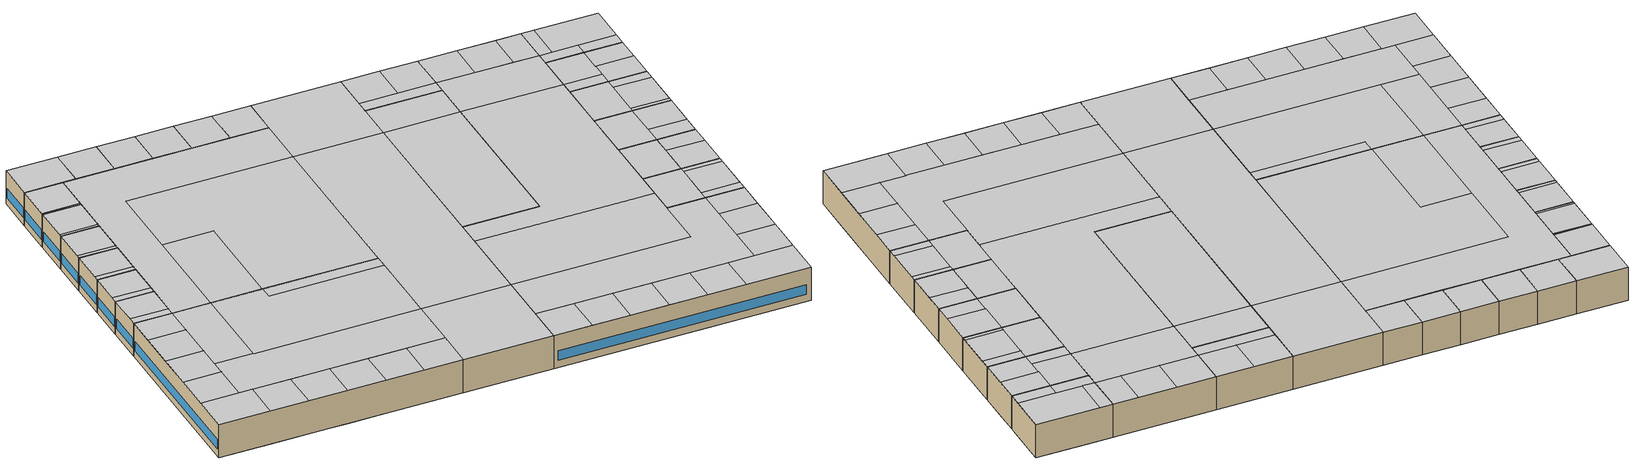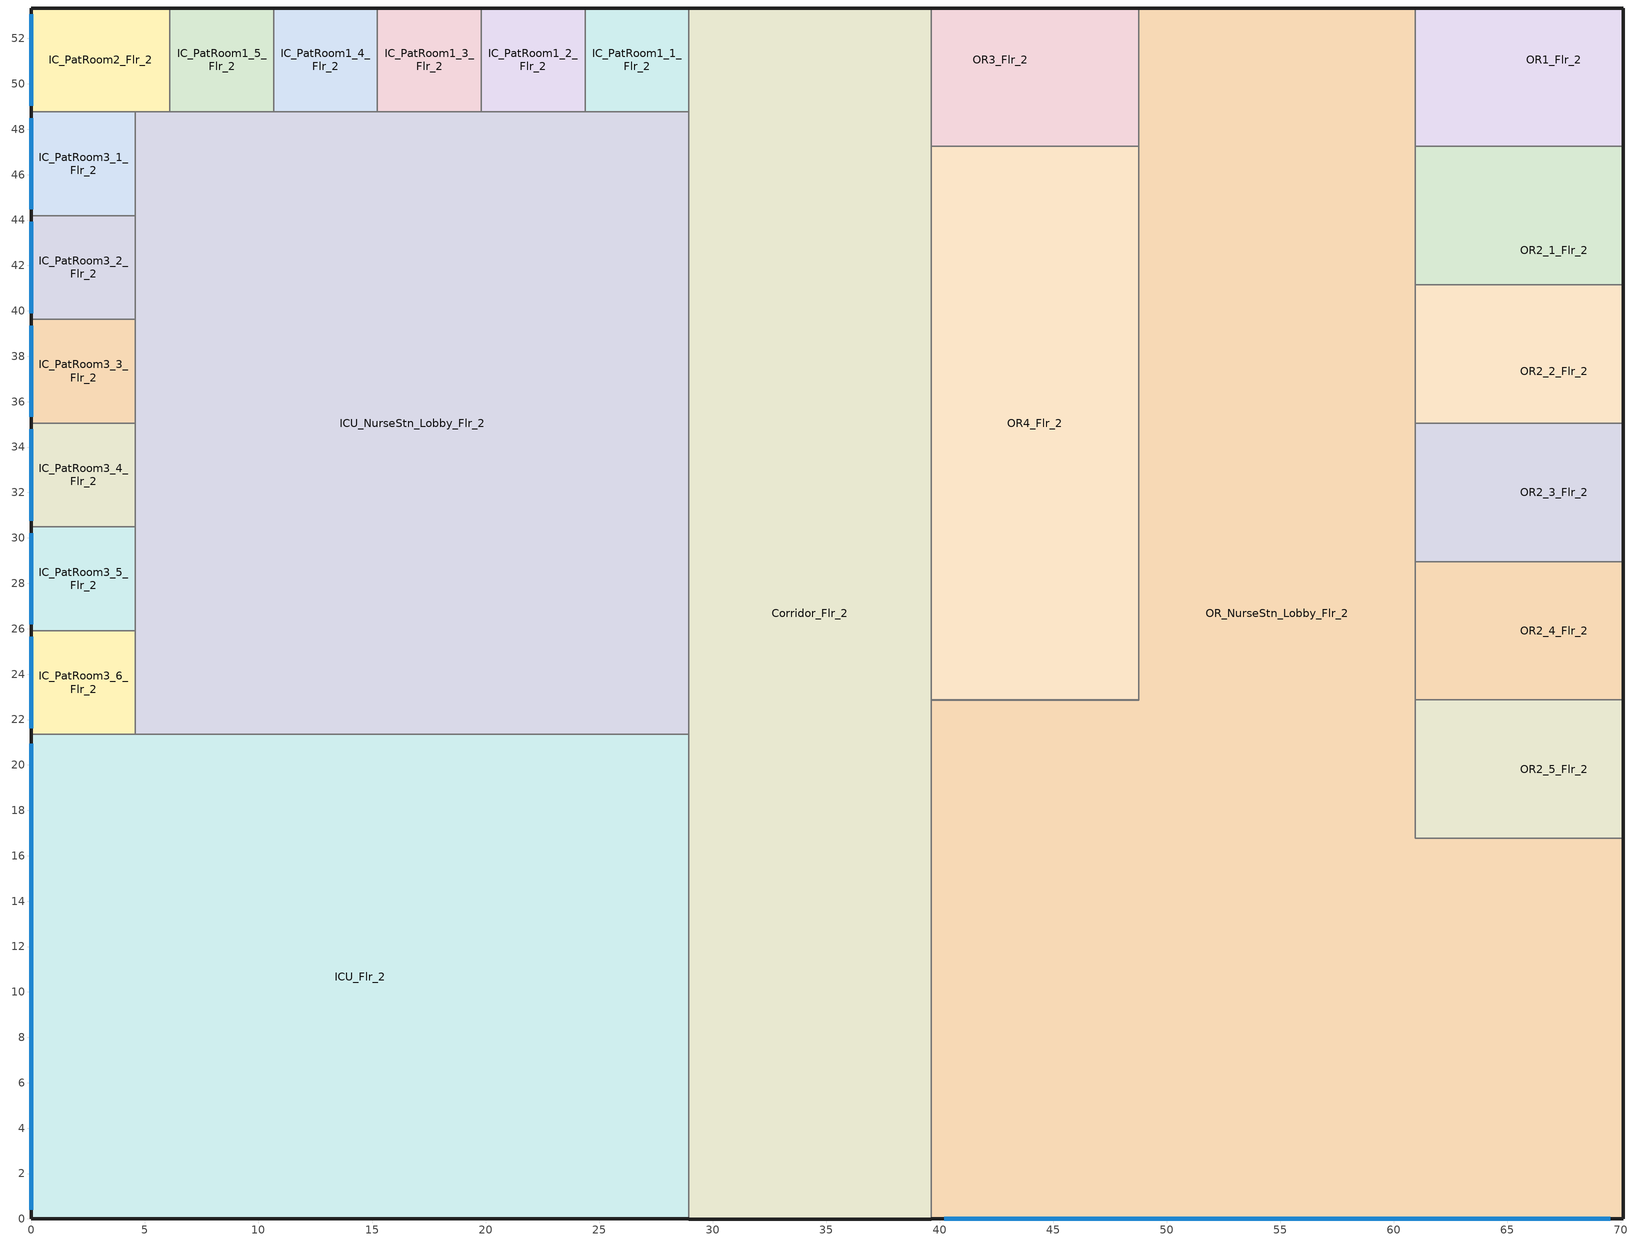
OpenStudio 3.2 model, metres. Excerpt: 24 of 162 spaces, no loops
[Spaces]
ICU_Flr_2
 floor to Office1_1_Flr_1: 9.14,4.57 9.14,0 6.1,0 6.1,4.57 z4.27
 floor to Lobby_Records_Flr_1: 28.96,21.34 28.96,0 21.34,0 21.34,4.57 6.1,4.57 6.1,0 0,0 0,21.34 z4.27
 floor to Office_1_2_Flr_1: 12.19,4.57 12.19,0 9.14,0 9.14,4.57 z4.27
 floor to Office_1_4_Flr_1: 18.29,4.57 18.29,0 15.24,0 15.24,4.57 z4.27
 floor to Office_1_5_Flr_1: 21.34,4.57 21.34,0 18.29,0 18.29,4.57 z4.27
 floor to Offiice_1_3_Flr_1: 15.24,4.57 15.24,0 12.19,0 12.19,4.57 z4.27
 wall outside: 0,21.34 0,0 28.96,0 z4.27:8.53
 wall to IC_PatRoom3_6_Flr_2: 4.57,21.34 0,21.34 z4.27:8.53
 wall to ICU_NurseStn_Lobby_Flr_2: 28.96,21.34 4.57,21.34 z4.27:8.53
 wall to Corridor_Flr_2: 28.96,0 28.96,21.34 z4.27:8.53
 window: 0,20.94 0,0.4 z5.18:6.4
 ceiling to PatRoom6_Flr_3: 6.1,0 6.1,4.57 0,4.57 0,0 z8.53
 ceiling to Lab_Flr_3: 28.96,10.67 28.96,19.81 15.24,19.81 15.24,21.34 9.14,21.34 9.14,10.67 z8.53
 ceiling to NurseStn_Lobby_Flr_3: 28.96,19.81 28.96,21.34 15.24,21.34 15.24,19.81 z8.53
 ceiling to Corridor_SE_Flr_3: 28.96,4.57 28.96,10.67 4.57,10.67 4.57,4.57 z8.53
 ceiling to PatRoom1_10_Flr_3: 28.96,0 28.96,4.57 24.38,4.57 24.38,0 z8.53
 ceiling to Corridor_NW_Flr_3: 9.14,10.67 9.14,21.34 4.57,21.34 4.57,10.67 z8.53
 ceiling to PatRoom7_1_Flr_3: 4.57,4.57 4.57,8.99 0,8.99 0,4.57 z8.53
 ceiling to PatRoom7_2_Flr_3: 4.57,8.99 4.57,13.41 0,13.41 0,8.99 z8.53
 ceiling to PatRoom7_3_Flr_3: 4.57,13.41 4.57,17.83 0,17.83 0,13.41 z8.53
 ceiling to PatRoom7_4_Flr_3: 4.57,17.83 4.57,21.34 0,21.34 0,17.83 z8.53
 ceiling to PatRoom1_7_Flr_3: 15.24,0 15.24,4.57 10.67,4.57 10.67,0 z8.53
 ceiling to PatRoom1_6_Flr_3: 10.67,0 10.67,4.57 6.1,4.57 6.1,0 z8.53
 ceiling to PatRoom1_8_Flr_3: 19.81,0 19.81,4.57 15.24,4.57 15.24,0 z8.53
 ceiling to PatRoom1_9_Flr_3: 24.38,0 24.38,4.57 19.81,4.57 19.81,0 z8.53
Corridor_Flr_2
 floor to Corridor_Flr_1: 39.62,53.34 39.62,0 28.96,0 28.96,53.34 z4.27
 wall outside: 39.62,53.34 28.96,53.34 / 28.96,0 39.62,0 z4.27:8.53
 wall to IC_PatRoom1_1_Flr_2: 28.96,53.34 28.96,48.77 z4.27:8.53
 wall to OR3_Flr_2: 39.62,47.24 39.62,53.34 z4.27:8.53
 wall to OR4_Flr_2: 39.62,22.86 39.62,47.24 z4.27:8.53
 wall to OR_NurseStn_Lobby_Flr_2: 39.62,0 39.62,22.86 z4.27:8.53
 wall to ICU_NurseStn_Lobby_Flr_2: 28.96,48.77 28.96,21.34 z4.27:8.53
 ceiling to NurseStn_Lobby_Flr_3: 39.62,10.67 39.62,42.67 28.96,42.67 28.96,10.67 z8.53
 ceiling to Corridor_SE_Flr_3: 39.62,0 39.62,10.67 28.96,10.67 28.96,0 z8.53
 ceiling to Corridor_NW_Flr_3: 39.62,42.67 39.62,53.34 28.96,53.34 28.96,42.67 z8.53
OR_NurseStn_Lobby_Flr_2
 floor to ER_Exam1_1_Flr_1: 45.72,4.57 45.72,0 39.62,0 39.62,4.57 z4.27
 floor to ER_Trauma1_Flr_1: 70.1,4.57 70.1,0 64.01,0 64.01,4.57 z4.27
 floor to ER_NurseStn_Lobby_Flr_1: 70.1,16.76 70.1,13.72 64.01,13.72 64.01,16.76 z4.27; 48.77,22.86 48.77,4.57 39.62,4.57 39.62,22.86 z4.27; 64.01,16.76 64.01,4.57 60.96,4.57 60.96,16.76 z4.27; 60.96,48.77 60.96,4.57 48.77,4.57 48.77,48.77 z4.27
 floor to ER_Triage_3_Flr_1: 57.91,53.34 57.91,48.77 51.82,48.77 51.82,53.34 z4.27
 floor to ER_Exam1_2_Flr_1: 51.82,4.57 51.82,0 45.72,0 45.72,4.57 z4.27
 floor to ER_Exam3_1_Flr_1: 70.1,9.14 70.1,4.57 64.01,4.57 64.01,9.14 z4.27
 floor to ER_Exam3_2_Flr_1: 70.1,13.72 70.1,9.14 64.01,9.14 64.01,13.72 z4.27
 floor to ER_Exam1_3_Flr_1: 57.91,4.57 57.91,0 51.82,0 51.82,4.57 z4.27
 floor to ER_Exam1_4_Flr_1: 64.01,4.57 64.01,0 57.91,0 57.91,4.57 z4.27
 floor to ER_Triage_2_Flr_1: 51.82,53.34 51.82,48.77 48.77,48.77 48.77,53.34 z4.27
 floor to ER_Triage_4_Flr_1: 60.96,53.34 60.96,48.77 57.91,48.77 57.91,53.34 z4.27
 wall outside: 39.62,0 70.1,0 70.1,16.76 / 60.96,53.34 48.77,53.34 z4.27:8.53
 wall to OR4_Flr_2: 48.77,47.24 48.77,22.86 39.62,22.86 z4.27:8.53
 wall to OR3_Flr_2: 48.77,53.34 48.77,47.24 z4.27:8.53
 wall to OR1_Flr_2: 60.96,47.24 60.96,53.34 z4.27:8.53
 wall to OR2_1_Flr_2: 60.96,41.15 60.96,47.24 z4.27:8.53
 wall to OR2_2_Flr_2: 60.96,35.05 60.96,41.15 z4.27:8.53
 wall to OR2_5_Flr_2: 70.1,16.76 60.96,16.76 60.96,22.86 z4.27:8.53
 wall to OR2_3_Flr_2: 60.96,28.96 60.96,35.05 z4.27:8.53
 wall to OR2_4_Flr_2: 60.96,22.86 60.96,28.96 z4.27:8.53
 window: 40.2,0 69.53,0 z5.18:6.4
 ceiling to PatRoom2_Flr_3: 70.1,0 70.1,4.57 62.48,4.57 62.48,0 z8.53
 ceiling to PhysTherapy_Flr_3: 60.96,19.81 60.96,42.67 48.77,42.67 48.77,22.86 39.62,22.86 39.62,19.81 z8.53
 ceiling to Corridor_NW_Flr_3: 60.96,42.67 60.96,48.77 48.77,48.77 48.77,42.67 z8.53
 ceiling to PatRoom1_1_Flr_3: 44.2,0 44.2,4.57 39.62,4.57 39.62,0 z8.53
 ceiling to Corridor_SE_Flr_3: 65.53,4.57 65.53,16.76 60.96,16.76 60.96,10.67 39.62,10.67 39.62,4.57 z8.53
 ceiling to PatRoom1_5_Flr_3: 62.48,0 62.48,4.57 57.91,4.57 57.91,0 z8.53
 ceiling to NurseStn_Lobby_Flr_3: 60.96,10.67 60.96,19.81 39.62,19.81 39.62,10.67 z8.53
 ceiling to PatRoom3_1_Flr_3: 70.1,4.57 70.1,8.99 65.53,8.99 65.53,4.57 z8.53
 ceiling to PatRoom5_3_Flr_3: 53.34,48.77 53.34,53.34 48.77,53.34 48.77,48.77 z8.53
 ceiling to PatRoom3_3_Flr_3: 70.1,13.41 70.1,16.76 65.53,16.76 65.53,13.41 z8.53
 ceiling to PatRoom1_3_Flr_3: 53.34,0 53.34,4.57 48.77,4.57 48.77,0 z8.53
 ceiling to PatRoom1_4_Flr_3: 57.91,0 57.91,4.57 53.34,4.57 53.34,0 z8.53
 ceiling to PatRoom1_2_Flr_3: 48.77,0 48.77,4.57 44.2,4.57 44.2,0 z8.53
 ceiling to PatRoom3_2_Flr_3: 70.1,8.99 70.1,13.41 65.53,13.41 65.53,8.99 z8.53
 ceiling to PatRoom5_4_Flr_3: 57.91,48.77 57.91,53.34 53.34,53.34 53.34,48.77 z8.53
 ceiling to PatRoom5_5_Flr_3: 60.96,48.77 60.96,53.34 57.91,53.34 57.91,48.77 z8.53
ICU_NurseStn_Lobby_Flr_2
 floor to Lobby_Records_Flr_1: 28.96,48.77 28.96,21.34 4.57,21.34 4.57,48.77 z4.27
 wall to IC_PatRoom3_6_Flr_2: 4.57,25.91 4.57,21.34 z4.27:8.53
 wall to IC_PatRoom3_1_Flr_2: 4.57,48.77 4.57,44.2 z4.27:8.53
 wall to IC_PatRoom2_Flr_2: 6.1,48.77 4.57,48.77 z4.27:8.53
 wall to IC_PatRoom1_5_Flr_2: 10.67,48.77 6.1,48.77 z4.27:8.53
 wall to IC_PatRoom1_1_Flr_2: 28.96,48.77 24.38,48.77 z4.27:8.53
 wall to IC_PatRoom1_4_Flr_2: 15.24,48.77 10.67,48.77 z4.27:8.53
 wall to IC_PatRoom1_2_Flr_2: 24.38,48.77 19.81,48.77 z4.27:8.53
 wall to IC_PatRoom1_3_Flr_2: 19.81,48.77 15.24,48.77 z4.27:8.53
 wall to IC_PatRoom3_3_Flr_2: 4.57,39.63 4.57,35.06 z4.27:8.53
 wall to IC_PatRoom3_4_Flr_2: 4.57,35.06 4.57,30.49 z4.27:8.53
 wall to IC_PatRoom3_5_Flr_2: 4.57,30.49 4.57,25.91 z4.27:8.53
 wall to IC_PatRoom3_2_Flr_2: 4.57,44.2 4.57,39.63 z4.27:8.53
 ceiling to NurseStn_Lobby_Flr_3: 28.96,21.34 28.96,42.67 9.14,42.67 9.14,33.53 15.24,33.53 15.24,21.34 z8.53
 ceiling to Lab_Flr_3: 15.24,21.34 15.24,33.53 9.14,33.53 9.14,21.34 z8.53
 ceiling to Corridor_NW_Flr_3: 9.14,21.34 9.14,42.67 28.96,42.67 28.96,48.77 4.57,48.77 4.57,21.34 z8.53
OR4_Flr_2
 floor to ER_NurseStn_Lobby_Flr_1: 48.77,47.24 48.77,22.86 39.62,22.86 39.62,47.24 z4.27
 wall to OR3_Flr_2: 48.77,47.24 39.62,47.24 z4.27:8.53
 ceiling to Corridor_NW_Flr_3: 48.77,42.67 48.77,47.24 39.62,47.24 39.62,42.67 z8.53
 ceiling to PhysTherapy_Flr_3: 48.77,22.86 48.77,42.67 39.62,42.67 39.62,22.86 z8.53
OR2_1_Flr_2
 floor to ER_NurseStn_Lobby_Flr_1: 64.01,47.24 64.01,41.15 60.96,41.15 60.96,47.24 z4.27
 floor to ER_Exam3_4_Flr_1: 70.1,47.24 70.1,44.2 64.01,44.2 64.01,47.24 z4.27
 floor to ER_Exam3_3_Flr_1: 70.1,44.2 70.1,41.15 64.01,41.15 64.01,44.2 z4.27
 wall outside: 70.1,41.15 70.1,47.24 z4.27:8.53
 wall to OR1_Flr_2: 70.1,47.24 60.96,47.24 z4.27:8.53
 wall to OR2_2_Flr_2: 60.96,41.15 70.1,41.15 z4.27:8.53
 ceiling to PatRoom3_10_Flr_3: 70.1,44.35 70.1,47.24 65.53,47.24 65.53,44.35 z8.53
 ceiling to Corridor_SE_Flr_3: 65.53,41.15 65.53,42.67 60.96,42.67 60.96,41.15 z8.53
 ceiling to Corridor_NW_Flr_3: 65.53,42.67 65.53,47.24 60.96,47.24 60.96,42.67 z8.53
 ceiling to PatRoom3_9_Flr_3: 70.1,41.15 70.1,44.35 65.53,44.35 65.53,41.15 z8.53
IC_PatRoom3_1_Flr_2
 floor to Lobby_Records_Flr_1: 4.57,48.77 4.57,44.2 0,44.2 0,48.77 z4.27
 wall outside: 0,48.77 0,44.2 z4.27:8.53
 wall to IC_PatRoom2_Flr_2: 4.57,48.77 0,48.77 z4.27:8.53
 wall to IC_PatRoom3_2_Flr_2: 0,44.2 4.57,44.2 z4.27:8.53
 window: 0,48.49 0,44.47 z5.18:6.4
 ceiling to PatRoom7_9_Flr_3: 4.57,44.2 4.57,44.35 0,44.35 0,44.2 z8.53
 ceiling to PatRoom7_10_Flr_3: 4.57,44.35 4.57,48.77 0,48.77 0,44.35 z8.53
OR3_Flr_2
 floor to ER_Triage_2_Flr_1: 48.77,53.34 48.77,48.77 45.72,48.77 45.72,53.34 z4.27
 floor to ER_Triage_1_Flr_1: 45.72,53.34 45.72,48.77 39.62,48.77 39.62,53.34 z4.27
 floor to ER_NurseStn_Lobby_Flr_1: 48.77,48.77 48.77,47.24 39.62,47.24 39.62,48.77 z4.27
 wall outside: 48.77,53.34 39.62,53.34 z4.27:8.53
 ceiling to Corridor_NW_Flr_3: 48.77,47.24 48.77,48.77 39.62,48.77 39.62,47.24 z8.53
 ceiling to PatRoom5_1_Flr_3: 44.2,48.77 44.2,53.34 39.62,53.34 39.62,48.77 z8.53
 ceiling to PatRoom5_2_Flr_3: 48.77,48.77 48.77,53.34 44.2,53.34 44.2,48.77 z8.53
OR1_Flr_2
 floor to ER_Trauma2_Flr_1: 70.1,53.34 70.1,48.77 64.01,48.77 64.01,53.34 z4.27
 floor to ER_Exam3_4_Flr_1: 70.1,48.77 70.1,47.24 64.01,47.24 64.01,48.77 z4.27
 floor to ER_NurseStn_Lobby_Flr_1: 64.01,48.77 64.01,47.24 60.96,47.24 60.96,48.77 z4.27
 floor to ER_Triage_4_Flr_1: 64.01,53.34 64.01,48.77 60.96,48.77 60.96,53.34 z4.27
 wall outside: 70.1,47.24 70.1,53.34 60.96,53.34 z4.27:8.53
 ceiling to PatRoom5_5_Flr_3: 62.48,48.77 62.48,53.34 60.96,53.34 60.96,48.77 z8.53
 ceiling to Corridor_NW_Flr_3: 65.53,47.24 65.53,48.77 60.96,48.77 60.96,47.24 z8.53
 ceiling to PatRoom4_Flr_3: 70.1,48.77 70.1,53.34 62.48,53.34 62.48,48.77 z8.53
 ceiling to PatRoom3_10_Flr_3: 70.1,47.24 70.1,48.77 65.53,48.77 65.53,47.24 z8.53
IC_PatRoom2_Flr_2
 floor to Lobby_Records_Flr_1: 6.1,53.34 6.1,48.77 0,48.77 0,53.34 z4.27
 wall outside: 6.1,53.34 0,53.34 0,48.77 z4.27:8.53
 wall to IC_PatRoom1_5_Flr_2: 6.1,48.77 6.1,53.34 z4.27:8.53
 window: 0,53.07 0,49.04 z5.18:6.4
 ceiling to PatRoom8_Flr_3: 6.1,48.77 6.1,53.34 0,53.34 0,48.77 z8.53
IC_PatRoom1_1_Flr_2
 floor to Lobby_Records_Flr_1: 28.96,53.34 28.96,48.77 24.38,48.77 24.38,53.34 z4.27
 wall outside: 28.96,53.34 24.38,53.34 z4.27:8.53
 wall to IC_PatRoom1_2_Flr_2: 24.38,53.34 24.38,48.77 z4.27:8.53
 ceiling to PatRoom5_10_Flr_3: 28.96,48.77 28.96,53.34 24.38,53.34 24.38,48.77 z8.53
OR2_5_Flr_2
 floor to ER_NurseStn_Lobby_Flr_1: 64.01,22.86 64.01,16.76 60.96,16.76 60.96,22.86 z4.27; 70.1,22.86 70.1,16.76 64.01,16.76 64.01,22.86 z4.27
 wall outside: 70.1,16.76 70.1,22.86 z4.27:8.53
 wall to OR2_4_Flr_2: 70.1,22.86 60.96,22.86 z4.27:8.53
 ceiling to PatRoom3_5_Flr_3: 70.1,22.25 70.1,22.86 65.53,22.86 65.53,22.25 z8.53
 ceiling to Corridor_SE_Flr_3: 65.53,16.76 65.53,22.86 60.96,22.86 60.96,16.76 z8.53
 ceiling to PatRoom3_3_Flr_3: 65.53,16.76 70.1,16.76 70.1,17.83 65.53,17.83 z8.53
 ceiling to PatRoom3_4_Flr_3: 70.1,17.83 70.1,22.25 65.53,22.25 65.53,17.83 z8.53
OR2_4_Flr_2
 floor to ER_NurseStn_Lobby_Flr_1: 70.1,28.96 70.1,22.86 64.01,22.86 64.01,28.96 z4.27; 64.01,28.96 64.01,22.86 60.96,22.86 60.96,28.96 z4.27
 wall outside: 70.1,22.86 70.1,28.96 z4.27:8.53
 wall to OR2_3_Flr_2: 70.1,28.96 60.96,28.96 z4.27:8.53
 ceiling to Corridor_SE_Flr_3: 65.53,22.86 65.53,28.96 60.96,28.96 60.96,22.86 z8.53
 ceiling to PatRoom3_6_Flr_3: 70.1,26.67 70.1,28.96 65.53,28.96 65.53,26.67 z8.53
 ceiling to PatRoom3_5_Flr_3: 65.53,22.86 70.1,22.86 70.1,26.67 65.53,26.67 z8.53
OR2_3_Flr_2
 floor to ER_NurseStn_Lobby_Flr_1: 70.1,35.05 70.1,28.96 64.01,28.96 64.01,35.05 z4.27; 60.96,35.05 64.01,35.05 64.01,28.96 60.96,28.96 z4.27
 wall outside: 70.1,28.96 70.1,35.05 z4.27:8.53
 wall to OR2_2_Flr_2: 70.1,35.05 60.96,35.05 z4.27:8.53
 ceiling to PatRoom3_7_Flr_3: 70.1,31.09 70.1,35.05 65.53,35.05 65.53,31.09 z8.53
 ceiling to Corridor_SE_Flr_3: 65.53,28.96 65.53,35.05 60.96,35.05 60.96,28.96 z8.53
 ceiling to PatRoom3_6_Flr_3: 70.1,28.96 70.1,31.09 65.53,31.09 65.53,28.96 z8.53
OR2_2_Flr_2
 floor to ER_NurseStn_Lobby_Flr_1: 70.1,39.62 70.1,35.05 64.01,35.05 64.01,39.62 z4.27; 64.01,41.15 64.01,35.05 60.96,35.05 60.96,41.15 z4.27
 floor to ER_Exam3_3_Flr_1: 70.1,41.15 70.1,39.62 64.01,39.62 64.01,41.15 z4.27
 wall outside: 70.1,35.05 70.1,41.15 z4.27:8.53
 ceiling to Corridor_SE_Flr_3: 65.53,35.05 65.53,41.15 60.96,41.15 60.96,35.05 z8.53
 ceiling to PatRoom3_9_Flr_3: 70.1,39.93 70.1,41.15 65.53,41.15 65.53,39.93 z8.53
 ceiling to PatRoom3_8_Flr_3: 70.1,35.51 70.1,39.93 65.53,39.93 65.53,35.51 z8.53
 ceiling to PatRoom3_7_Flr_3: 65.53,35.05 70.1,35.05 70.1,35.51 65.53,35.51 z8.53
IC_PatRoom1_5_Flr_2
 floor to Lobby_Records_Flr_1: 10.67,53.34 10.67,48.77 6.1,48.77 6.1,53.34 z4.27
 wall outside: 10.67,53.34 6.1,53.34 z4.27:8.53
 wall to IC_PatRoom1_4_Flr_2: 10.67,48.77 10.67,53.34 z4.27:8.53
 ceiling to PatRoom5_6_Flr_3: 10.67,48.77 10.67,53.34 6.1,53.34 6.1,48.77 z8.53
IC_PatRoom1_4_Flr_2
 floor to Lobby_Records_Flr_1: 15.24,53.34 15.24,48.77 10.67,48.77 10.67,53.34 z4.27
 wall outside: 15.24,53.34 10.67,53.34 z4.27:8.53
 wall to IC_PatRoom1_3_Flr_2: 15.24,48.77 15.24,53.34 z4.27:8.53
 ceiling to PatRoom5_7_Flr_3: 15.24,48.77 15.24,53.34 10.67,53.34 10.67,48.77 z8.53
IC_PatRoom1_3_Flr_2
 floor to Lobby_Records_Flr_1: 19.81,53.34 19.81,48.77 15.24,48.77 15.24,53.34 z4.27
 wall outside: 19.81,53.34 15.24,53.34 z4.27:8.53
 wall to IC_PatRoom1_2_Flr_2: 19.81,48.77 19.81,53.34 z4.27:8.53
 ceiling to PatRoom5_8_Flr_3: 19.81,48.77 19.81,53.34 15.24,53.34 15.24,48.77 z8.53
IC_PatRoom1_2_Flr_2
 floor to Lobby_Records_Flr_1: 24.38,53.34 24.38,48.77 19.81,48.77 19.81,53.34 z4.27
 wall outside: 24.38,53.34 19.81,53.34 z4.27:8.53
 ceiling to PatRoom5_9_Flr_3: 24.38,48.77 24.38,53.34 19.81,53.34 19.81,48.77 z8.53
IC_PatRoom3_6_Flr_2
 floor to Lobby_Records_Flr_1: 4.57,25.91 4.57,21.34 0,21.34 0,25.91 z4.27
 wall outside: 0,25.91 0,21.34 z4.27:8.53
 wall to IC_PatRoom3_5_Flr_2: 4.57,25.91 0,25.91 z4.27:8.53
 window: 0,25.64 0,21.61 z5.18:6.4
 ceiling to PatRoom7_4_Flr_3: 4.57,21.34 4.57,22.25 0,22.25 0,21.34 z8.53
 ceiling to PatRoom7_5_Flr_3: 4.57,22.25 4.57,25.91 0,25.91 0,22.25 z8.53
IC_PatRoom3_5_Flr_2
 floor to Lobby_Records_Flr_1: 4.57,30.49 4.57,25.91 0,25.91 0,30.49 z4.27
 wall outside: 0,30.49 0,25.91 z4.27:8.53
 wall to IC_PatRoom3_4_Flr_2: 4.57,30.49 0,30.49 z4.27:8.53
 window: 0,30.21 0,26.19 z5.18:6.4
 ceiling to PatRoom7_5_Flr_3: 4.57,25.91 4.57,26.67 0,26.67 0,25.91 z8.53
 ceiling to PatRoom7_6_Flr_3: 4.57,26.67 4.57,30.49 0,30.49 0,26.67 z8.53
IC_PatRoom3_4_Flr_2
 floor to Lobby_Records_Flr_1: 4.57,35.06 4.57,30.49 0,30.49 0,35.06 z4.27
 wall outside: 0,35.06 0,30.49 z4.27:8.53
 wall to IC_PatRoom3_3_Flr_2: 4.57,35.06 0,35.06 z4.27:8.53
 window: 0,34.78 0,30.76 z5.18:6.4
 ceiling to PatRoom7_6_Flr_3: 4.57,30.49 4.57,31.09 0,31.09 0,30.49 z8.53
 ceiling to PatRoom7_7_Flr_3: 4.57,31.09 4.57,35.06 0,35.06 0,31.09 z8.53
IC_PatRoom3_3_Flr_2
 floor to Lobby_Records_Flr_1: 4.57,39.63 4.57,35.06 0,35.06 0,39.63 z4.27
 wall outside: 0,39.63 0,35.06 z4.27:8.53
 wall to IC_PatRoom3_2_Flr_2: 4.57,39.63 0,39.63 z4.27:8.53
 window: 0,39.35 0,35.33 z5.18:6.4
 ceiling to PatRoom7_7_Flr_3: 4.57,35.06 4.57,35.51 0,35.51 0,35.06 z8.53
 ceiling to PatRoom7_8_Flr_3: 4.57,35.51 4.57,39.63 0,39.63 0,35.51 z8.53
IC_PatRoom3_2_Flr_2
 floor to Lobby_Records_Flr_1: 4.57,44.2 4.57,39.63 0,39.63 0,44.2 z4.27
 wall outside: 0,44.2 0,39.63 z4.27:8.53
 window: 0,43.93 0,39.9 z5.18:6.4
 ceiling to PatRoom7_8_Flr_3: 4.57,39.63 4.57,39.93 0,39.93 0,39.63 z8.53
 ceiling to PatRoom7_9_Flr_3: 4.57,39.93 4.57,44.2 0,44.2 0,39.93 z8.53
[Building]
Hospital: Default Construction Set=BTAP-Mass at hdd = 5000.0; Standards Number of Stories=6; Standards Number of Above Ground Stories=5; Standards Template=BTAP1980TO2010; Standards Building Type=Hospital
[Site]
Calgary Intl AP_AB_CAN: Latitude {deg}=51.114; Longitude {deg}=-114.02; Time Zone {hr}=-7; Elevation {m}=1084.1
[ClimateZones]
Climate Zone Institution Name 1=ASHRAE; Climate Zone Document Name 1=ANSI/ASHRAE Standard 169; Climate Zone Document Year 1=2006; Climate Zone Institution Name 2=CEC; Climate Zone Document Name 2=California Climate Zone Descriptions; Climate Zone Document Year 2=1995
[Site:WaterMainsTemperature]
Calculation Method=Correlation; Annual Average Outdoor Air Temperature {C}=5; Maximum Difference In Monthly Average Outdoor Air Temperatures {deltaC}=23.3
[Site:GroundTemperature:BuildingSurface]
19.527, 19.502, 19.536, 19.598, 20.002, 21.64, 22.225, 22.375, 21.449, 20.121, 19.802, 19.633
[SizingPeriod:DesignDay] Barometric Pressure {Pa}=88961; Sky Clearness=0; Rain Indicator=0; Snow Indicator=0; Day of Month=21; Daylight Saving Time Indicator=0; Humidity Indicating Type=Wetbulb; Dry-Bulb Temperature Range Modifier Type=DefaultMultipliers
Name | Maximum Dry-Bulb Temperature {C} | Daily Dry-Bulb Temperature Range {deltaC} | Humidity Indicating Conditions at Maximum Dry-Bulb | Wind Speed {m/s} | Wind Direction {deg} | Month | Day Type | Solar Model Indicator | ASHRAE Taub | ASHRAE Taud
Calgary Intl AP Ann Clg .4% Condns DB=>MWB | 28.5 | 12.1 | 16.1 | 4.5 | 160 | 7 | SummerDesignDay | ASHRAETau | 0.339 | 2.421
Calgary Intl AP Ann Htg 99.6% Condns DB | -28.5 | 0 | -28.5 | 2.9 | 200 | 1 | WinterDesignDay | ASHRAEClearSky
[Material:NoMass] Roughness=Smooth; Thermal Absorptance=0.9; Solar Absorptance=0.7
Name | Thermal Resistance {m2-K/W} | Visible Absorptance
Typical Carpet Pad; Typical Carpet Pad 1 | 0.21648 | 0.8
Typical Insulation 1 | 0.00118045 | 0.7
Typical Insulation 2 | 2.61923 | 0.7
Typical Insulation 3 | 4.40527 | 0.7
Typical Carpet Pad 2; Typical Carpet Pad 4 | 1.40895 | 0.8
Typical Carpet Pad 3 | 2.28697 | 0.8
Typical Insulation 4 | 0.338965 | 0.7
Typical Insulation 5 | 0.338983 | 0.7
[Material]
Name | Roughness | Thickness {m} | Conductivity {W/m-K} | Density {kg/m3} | Specific Heat {J/kg-K} | Thermal Absorptance | Solar Absorptance | Visible Absorptance
G05 25mm wood | MediumSmooth | 0.0254 | 0.15 | 608 | 1630 | 0.9 | 0.5 | 0.5
100mm Normalweight concrete floor 1 | MediumSmooth | 0.1016 | 2.31 | 2322 | 832
G01 13mm gypsum board 1 | Smooth | 0.0127 | 0.16 | 800 | 1090 | 0.9 | 0.7 | 0.5
4 in. Normalweight Concrete Floor 1 | MediumRough | 0.1016 | 2.31 | 2322 | 832 | 0.9 | 0.7 | 0.7
1IN Stucco 1 | Smooth | 0.0253 | 0.6918 | 1858 | 837 | 0.9 | 0.7 | 0.92
8IN CONCRETE HW RefBldg 1 | Rough | 0.2032 | 1.311 | 2240 | 836.8 | 0.9 | 0.7 | 0.7
1/2IN Gypsum 1 | Smooth | 0.0127 | 0.16 | 784.9 | 830 | 0.9 | 0.4 | 0.4
Metal Roof Surface 1; F08 Metal surface 1 | Smooth | 0.0008 | 45.28 | 7824 | 500 | 0.9 | 0.7 | 0.7
6 in. Normalweight Concrete Floor 1; 6 in. Normalweight Concrete Floor 2; 6 in. Normalweight Concrete Floor 3 | MediumRough | 0.1524 | 2.31 | 2322 | 832 | 0.9 | 0.7 | 0.7
[Construction]
BTAP-Int-Partition; BTAP-Int-Door: G05 25mm wood
BTAP-Int-Floor: 100mm Normalweight concrete floor 1, Typical Carpet Pad
BTAP-Int-Wall: G01 13mm gypsum board 1, G01 13mm gypsum board 1
BTAP-Int-Ceiling: Typical Carpet Pad, 100mm Normalweight concrete floor 1
BTAP-Int-Window: SimpleGlazing
BTAP-Ext-Floor-Mass:U-3.822: Typical Insulation 1, 4 in. Normalweight Concrete Floor 1, Typical Carpet Pad 1
BTAP-Ext-Wall-Mass:U-0.346: 1IN Stucco 1, 8IN CONCRETE HW RefBldg 1, Typical Insulation 2, 1/2IN Gypsum 1
BTAP-Ext-Roof-Metal:U-0.227: Metal Roof Surface 1, Typical Insulation 3
BTAP-Grnd-Floor-Mass:U-0.678: 6 in. Normalweight Concrete Floor 1, Typical Carpet Pad 2
BTAP-Grnd-Wall-Mass:U-0.425: 6 in. Normalweight Concrete Floor 2, Typical Carpet Pad 3
BTAP-Grnd-Roof-Mass:U-0.678: 6 in. Normalweight Concrete Floor 3, Typical Carpet Pad 4
BTAP-Ext-FixedWindow:U=0.295 SHGC=0.490; BTAP-Ext-GlassDoors:U=0.295 SHGC=0.490; BTAP-Ext-Skylights:U=0.295 SHGC=0.490; BTAP-Ext-DaylightDomes:U=0.295 SHGC=0.490; BTAP-Ext-DaylightDiffuser:U=0.295 SHGC=0.490: SimpleGlazing:U=0.295 SHGC=0.490
BTAP-Ext-Door:U-2.95: F08 Metal surface 1, Typical Insulation 4
BTAP-Ext-OverHeadDoor:U-2.95: Typical Insulation 5
[DefaultConstructionSet]
BTAP-Mass at hdd = 5000.0: Default Exterior Surface Constructions=BTAP-Mass at hdd = 5000.0; Default Interior Surface Constructions=Default Surface Constructions 2; Default Ground Contact Surface Constructions=BTAP-Mass at hdd = 5000.0 1; Default Exterior SubSurface Constructions=BTAP-Mass at hdd = 5000.0; Default Interior SubSurface Constructions=Default Sub Surface Constructions 2; Interior Partition Construction=BTAP-Int-Partition
[DefaultSurfaceConstructions]
Name | Floor Construction | Wall Construction | Roof Ceiling Construction
Default Surface Constructions 2 | BTAP-Int-Floor | BTAP-Int-Wall | BTAP-Int-Ceiling
BTAP-Mass at hdd = 5000.0 | BTAP-Ext-Floor-Mass:U-3.822 | BTAP-Ext-Wall-Mass:U-0.346 | BTAP-Ext-Roof-Metal:U-0.227
BTAP-Mass at hdd = 5000.0 1 | BTAP-Grnd-Floor-Mass:U-0.678 | BTAP-Grnd-Wall-Mass:U-0.425 | BTAP-Grnd-Roof-Mass:U-0.678
[DefaultSubSurfaceConstructions]
Name | Fixed Window Construction | Operable Window Construction | Door Construction | Glass Door Construction | Overhead Door Construction | Skylight Construction | Tubular Daylight Dome Construction | Tubular Daylight Diffuser Construction
Default Sub Surface Constructions 2 | BTAP-Int-Window | BTAP-Int-Window | BTAP-Int-Door
BTAP-Mass at hdd = 5000.0 | BTAP-Ext-FixedWindow:U=0.295 SHGC=0.490 | BTAP-Ext-FixedWindow:U=0.295 SHGC=0.490 | BTAP-Ext-Door:U-2.95 | BTAP-Ext-GlassDoors:U=0.295 SHGC=0.490 | BTAP-Ext-OverHeadDoor:U-2.95 | BTAP-Ext-Skylights:U=0.295 SHGC=0.490 | BTAP-Ext-DaylightDomes:U=0.295 SHGC=0.490 | BTAP-Ext-DaylightDiffuser:U=0.295 SHGC=0.490
[WindowMaterial:SimpleGlazingSystem] Solar Heat Gain Coefficient=0.49; Visible Transmittance=0.21
Name | U-Factor {W/m2-K}
SimpleGlazing | 2.2
SimpleGlazing:U=0.295 SHGC=0.490 | 2.95
[DesignSpecification:OutdoorAir] Outdoor Air Method=Sum
Name | Outdoor Air Flow per Person {m3/s-person} | Outdoor Air Flow per Floor Area {m3/s-m2}
Space Function Hospital - nurses station Ventilation | 0.0913447
Space Function Hospital - operating room Ventilation | 0.0608964
Space Function Hospital - patient room Ventilation | 0.0253735
Space Function Hospital - recovery Ventilation | 0.0304482
Space Function Hospital corr. >= 2.4m-sch-H Ventilation |  | 0.000508
[ShadingControl]
Shading Control 1: Shading Type=InteriorBlind; Multiple Surface Control Type=Sequential
[BuildingStory]
Building Story 3: Nominal Z Coordinate {m}=0; Nominal Floor to Floor Height {m}=4.2672
[Space] Building Story=Building Story 3
Name | Space Type | Thermal Zone
ICU_Flr_2 | Space Function Hospital - recovery | ALL_ST=Hospital - recovery_FL=Building Story 3_SCH=H
Corridor_Flr_2 | Space Function Hospital corr. >= 2.4m-sch-H | WILD_ST=Hospital corr. >= 2.4m-sch-B_FL=Building Story 3_SCH=H
OR_NurseStn_Lobby_Flr_2 | Space Function Hospital - nurses station | ALL_ST=Hospital - nurses station_FL=Building Story 3_SCH=H
ICU_NurseStn_Lobby_Flr_2 | Space Function Hospital - nurses station | ALL_ST=Hospital - nurses station_FL=Building Story 3_SCH=H 1
OR4_Flr_2 | Space Function Hospital - operating room | ALL_ST=Hospital - operating room_FL=Building Story 3_SCH=H 3
OR2_1_Flr_2; OR2_5_Flr_2; OR2_4_Flr_2; OR2_3_Flr_2; OR2_2_Flr_2 | Space Function Hospital - operating room | ALL_ST=Hospital - operating room_FL=Building Story 3_SCH=H 2
IC_PatRoom3_1_Flr_2; IC_PatRoom3_6_Flr_2; IC_PatRoom3_5_Flr_2; IC_PatRoom3_4_Flr_2; IC_PatRoom3_3_Flr_2 | Space Function Hospital - patient room | ALL_ST=Hospital - patient room_FL=Building Story 3_SCH=H
OR3_Flr_2 | Space Function Hospital - operating room | ALL_ST=Hospital - operating room_FL=Building Story 3_SCH=H 1
OR1_Flr_2 | Space Function Hospital - operating room | ALL_ST=Hospital - operating room_FL=Building Story 3_SCH=H
IC_PatRoom2_Flr_2 | Space Function Hospital - patient room | ALL_ST=Hospital - patient room_FL=Building Story 3_SCH=H 2
IC_PatRoom1_1_Flr_2; IC_PatRoom1_5_Flr_2; IC_PatRoom1_4_Flr_2; IC_PatRoom1_3_Flr_2; IC_PatRoom1_2_Flr_2 | Space Function Hospital - patient room | ALL_ST=Hospital - patient room_FL=Building Story 3_SCH=H 1
IC_PatRoom3_2_Flr_2 | Space Function Hospital - patient room | ALL_ST=Hospital - patient room_FL=Building Story 3_SCH=H 3
[SpaceType] Standards Building Type=Space Function
Name | Default Schedule Set | Design Specification Outdoor Air Object | Standards Space Type
Space Function Hospital - nurses station | Space Function Hospital - nurses station Schedule Set | Space Function Hospital - nurses station Ventilation | Hospital - nurses station
Space Function Hospital - patient room | Space Function Hospital - patient room Schedule Set | Space Function Hospital - patient room Ventilation | Hospital - patient room
Space Function Hospital - recovery | Space Function Hospital - recovery Schedule Set | Space Function Hospital - recovery Ventilation | Hospital - recovery
Space Function Hospital - operating room | Space Function Hospital - operating room Schedule Set | Space Function Hospital - operating room Ventilation | Hospital - operating room
Space Function Hospital corr. >= 2.4m-sch-H | Space Function Hospital corr. >= 2.4m-sch-H Schedule Set | Space Function Hospital corr. >= 2.4m-sch-H Ventilation | Hospital corr. >= 2.4m-sch-H
[People:Definition] Number of People Calculation Method=People/Area; Fraction Radiant=0.3
Name | People per Space Floor Area {person/m2}
Space Function Hospital - nurses station People Definition; Space Function Hospital - operating room People Definition; Space Function Hospital - patient room People Definition; Space Function Hospital - recovery People Definition | 0.0500522
Space Function Hospital corr. >= 2.4m-sch-H People Definition | 0.0100104
[People] Work Efficiency Schedule=Work Efficiency Schedule; Clothing Insulation Schedule=Clothing Schedule; Air Velocity Schedule=Air Velocity Schedule; Multiplier=1
Name | People Definition | Space or SpaceType
Space Function Hospital - nurses station People | Space Function Hospital - nurses station People Definition | Space Function Hospital - nurses station
Space Function Hospital - operating room People | Space Function Hospital - operating room People Definition | Space Function Hospital - operating room
Space Function Hospital - patient room People | Space Function Hospital - patient room People Definition | Space Function Hospital - patient room
Space Function Hospital - recovery People | Space Function Hospital - recovery People Definition | Space Function Hospital - recovery
Space Function Hospital corr. >= 2.4m-sch-H People | Space Function Hospital corr. >= 2.4m-sch-H People Definition | Space Function Hospital corr. >= 2.4m-sch-H
[Lights:Definition] Design Level Calculation Method=Watts/Area; Fraction Radiant=0.5; Fraction Visible=0.2
Name | Watts per Space Floor Area {W/m2}
Space Function Hospital - nurses station Lights Definition | 9.39992
Space Function Hospital - operating room Lights Definition | 20.2998
Space Function Hospital - patient room Lights Definition | 6.69994
Space Function Hospital - recovery Lights Definition | 12.3999
Space Function Hospital corr. >= 2.4m-sch-H Lights Definition | 9.59992
[Lights] Fraction Replaceable=1
Name | Lights Definition | Space or SpaceType
Space Function Hospital - nurses station Lights | Space Function Hospital - nurses station Lights Definition | Space Function Hospital - nurses station
Space Function Hospital - operating room Lights | Space Function Hospital - operating room Lights Definition | Space Function Hospital - operating room
Space Function Hospital - patient room Lights | Space Function Hospital - patient room Lights Definition | Space Function Hospital - patient room
Space Function Hospital - recovery Lights | Space Function Hospital - recovery Lights Definition | Space Function Hospital - recovery
Space Function Hospital corr. >= 2.4m-sch-H Lights | Space Function Hospital corr. >= 2.4m-sch-H Lights Definition | Space Function Hospital corr. >= 2.4m-sch-H
[ElectricEquipment:Definition] Design Level Calculation Method=Watts/Area; Fraction Radiant=0.5
Name | Watts per Space Floor Area {W/m2}
Space Function Hospital - nurses station Elec Equip Definition | 2.49998
Space Function Hospital - operating room Elec Equip Definition; Space Function Hospital - patient room Elec Equip Definition; Space Function Hospital - recovery Elec Equip Definition | 9.99992
[ElectricEquipment]
Name | Electric Equipment Definition | Space or SpaceType
Space Function Hospital - nurses station Elec Equip | Space Function Hospital - nurses station Elec Equip Definition | Space Function Hospital - nurses station
Space Function Hospital - operating room Elec Equip | Space Function Hospital - operating room Elec Equip Definition | Space Function Hospital - operating room
Space Function Hospital - patient room Elec Equip | Space Function Hospital - patient room Elec Equip Definition | Space Function Hospital - patient room
Space Function Hospital - recovery Elec Equip | Space Function Hospital - recovery Elec Equip Definition | Space Function Hospital - recovery
[DefaultScheduleSet] Number of People Schedule=NECB-H-Occupancy; People Activity Level Schedule=NECB-Activity; Lighting Schedule=NECB-H-Lighting; Electric Equipment Schedule=NECB-H-Electric-Equipment; Infiltration Schedule=Always On
Space Function Hospital - nurses station Schedule Set; Space Function Hospital - operating room Schedule Set; Space Function Hospital - patient room Schedule Set; Space Function Hospital - recovery Schedule Set; Space Function Hospital corr. >= 2.4m-sch-H Schedule Set
[ThermostatSetpoint:DualSetpoint] Heating Setpoint Temperature Schedule=NECB-H-Thermostat Setpoint-Heating; Cooling Setpoint Temperature Schedule=NECB-H-Thermostat Setpoint-Cooling
Space Function Hospital - patient room Thermostat 212; Space Function Hospital - patient room Thermostat 214; Space Function Hospital - operating room Thermostat 17; Space Function Hospital - patient room Thermostat 219; Space Function Hospital - operating room Thermostat 18; Space Function Hospital - recovery Thermostat 3; Space Function Hospital - nurses station Thermostat 14; Space Function Hospital - patient room Thermostat 222; Space Function Hospital - operating room Thermostat 19; Space Function Hospital - nurses station Thermostat 15; Space Function Hospital - operating room Thermostat 20; Space Function Hospital corr. >= 2.4m-sch-H Thermostat 7
[SpaceInfiltration:DesignFlowRate] Design Flow Rate Calculation Method=Flow/ExteriorArea
Name | Space or SpaceType | Schedule | Flow per Exterior Surface Area {m3/s-m2} | Constant Term Coefficient | Temperature Term Coefficient | Velocity Term Coefficient | Velocity Squared Term Coefficient
Corridor_Flr_2 Infiltration | Corridor_Flr_2 | Always On Discrete | 0.001116 | 0 | 0 | 0.224 | 0
ICU_Flr_2 Infiltration | ICU_Flr_2 | Always On Discrete | 0.001116 | 0 | 0 | 0.224 | 0
IC_PatRoom1_1_Flr_2 Infiltration | IC_PatRoom1_1_Flr_2 | Always On Discrete | 0.001116 | 0 | 0 | 0.224 | 0
IC_PatRoom1_2_Flr_2 Infiltration | IC_PatRoom1_2_Flr_2 | Always On Discrete | 0.001116 | 0 | 0 | 0.224 | 0
IC_PatRoom1_3_Flr_2 Infiltration | IC_PatRoom1_3_Flr_2 | Always On Discrete | 0.001116 | 0 | 0 | 0.224 | 0
IC_PatRoom1_4_Flr_2 Infiltration | IC_PatRoom1_4_Flr_2 | Always On Discrete | 0.001116 | 0 | 0 | 0.224 | 0
IC_PatRoom1_5_Flr_2 Infiltration | IC_PatRoom1_5_Flr_2 | Always On Discrete | 0.001116 | 0 | 0 | 0.224 | 0
IC_PatRoom2_Flr_2 Infiltration | IC_PatRoom2_Flr_2 | Always On Discrete | 0.001116 | 0 | 0 | 0.224 | 0
IC_PatRoom3_1_Flr_2 Infiltration | IC_PatRoom3_1_Flr_2 | Always On Discrete | 0.001116 | 0 | 0 | 0.224 | 0
IC_PatRoom3_2_Flr_2 Infiltration | IC_PatRoom3_2_Flr_2 | Always On Discrete | 0.001116 | 0 | 0 | 0.224 | 0
IC_PatRoom3_3_Flr_2 Infiltration | IC_PatRoom3_3_Flr_2 | Always On Discrete | 0.001116 | 0 | 0 | 0.224 | 0
IC_PatRoom3_4_Flr_2 Infiltration | IC_PatRoom3_4_Flr_2 | Always On Discrete | 0.001116 | 0 | 0 | 0.224 | 0
IC_PatRoom3_5_Flr_2 Infiltration | IC_PatRoom3_5_Flr_2 | Always On Discrete | 0.001116 | 0 | 0 | 0.224 | 0
IC_PatRoom3_6_Flr_2 Infiltration | IC_PatRoom3_6_Flr_2 | Always On Discrete | 0.001116 | 0 | 0 | 0.224 | 0
OR1_Flr_2 Infiltration | OR1_Flr_2 | Always On Discrete | 0.001116 | 0 | 0 | 0.224 | 0
OR2_1_Flr_2 Infiltration | OR2_1_Flr_2 | Always On Discrete | 0.001116 | 0 | 0 | 0.224 | 0
OR2_2_Flr_2 Infiltration | OR2_2_Flr_2 | Always On Discrete | 0.001116 | 0 | 0 | 0.224 | 0
OR2_3_Flr_2 Infiltration | OR2_3_Flr_2 | Always On Discrete | 0.001116 | 0 | 0 | 0.224 | 0
OR2_4_Flr_2 Infiltration | OR2_4_Flr_2 | Always On Discrete | 0.001116 | 0 | 0 | 0.224 | 0
OR2_5_Flr_2 Infiltration | OR2_5_Flr_2 | Always On Discrete | 0.001116 | 0 | 0 | 0.224 | 0
OR3_Flr_2 Infiltration | OR3_Flr_2 | Always On Discrete | 0.001116 | 0 | 0 | 0.224 | 0
OR_NurseStn_Lobby_Flr_2 Infiltration | OR_NurseStn_Lobby_Flr_2 | Always On Discrete | 0.001116 | 0 | 0 | 0.224 | 0
Space Function Hospital corr. >= 2.4m-sch-H Infiltration | Space Function Hospital corr. >= 2.4m-sch-H |  | 0.000250063
[ThermalZone] Use Ideal Air Loads=No
Name | Thermostat
ALL_ST=Hospital - patient room_FL=Building Story 3_SCH=H | Space Function Hospital - patient room Thermostat 212
ALL_ST=Hospital - patient room_FL=Building Story 3_SCH=H 1 | Space Function Hospital - patient room Thermostat 214
ALL_ST=Hospital - operating room_FL=Building Story 3_SCH=H | Space Function Hospital - operating room Thermostat 17
ALL_ST=Hospital - patient room_FL=Building Story 3_SCH=H 2 | Space Function Hospital - patient room Thermostat 219
ALL_ST=Hospital - operating room_FL=Building Story 3_SCH=H 1 | Space Function Hospital - operating room Thermostat 18
ALL_ST=Hospital - recovery_FL=Building Story 3_SCH=H | Space Function Hospital - recovery Thermostat 3
ALL_ST=Hospital - nurses station_FL=Building Story 3_SCH=H | Space Function Hospital - nurses station Thermostat 14
ALL_ST=Hospital - patient room_FL=Building Story 3_SCH=H 3 | Space Function Hospital - patient room Thermostat 222
ALL_ST=Hospital - operating room_FL=Building Story 3_SCH=H 2 | Space Function Hospital - operating room Thermostat 19
ALL_ST=Hospital - nurses station_FL=Building Story 3_SCH=H 1 | Space Function Hospital - nurses station Thermostat 15
ALL_ST=Hospital - operating room_FL=Building Story 3_SCH=H 3 | Space Function Hospital - operating room Thermostat 20
WILD_ST=Hospital corr. >= 2.4m-sch-B_FL=Building Story 3_SCH=H | Space Function Hospital corr. >= 2.4m-sch-H Thermostat 7
[Foundation:Kiva]
Bldg Kiva Foundation: Wall Height Above Grade {m}=0; Wall Depth Below Slab {m}=0
[Foundation:Kiva:Settings]

[Schedule:Ruleset]
Clothing Schedule: Default Day Schedule=Clothing Schedule Default Winter Clothes
Air Velocity Schedule: Default Day Schedule=Air Velocity Schedule Default
Work Efficiency Schedule: Default Day Schedule=Work Efficiency Schedule Default
NECB-Activity: Default Day Schedule=NECB-Activity Default; Summer Design Day Schedule=NECB-Activity Summer Design Day; Winter Design Day Schedule=NECB-Activity Winter Design Day
Always On: Default Day Schedule=Always On Default
NECB-H-Occupancy: Default Day Schedule=NECB-H-Occupancy Default
NECB-H-Lighting: Default Day Schedule=NECB-H-Lighting Default
NECB-H-Electric-Equipment: Default Day Schedule=NECB-H-Electric-Equipment Default
NECB-H-Thermostat Setpoint-Heating: Default Day Schedule=NECB-H-Thermostat Setpoint-Heating Default
NECB-H-Thermostat Setpoint-Cooling: Default Day Schedule=NECB-H-Thermostat Setpoint-Cooling Default
[Schedule:Day]
Clothing Schedule Default Winter Clothes; Always On Default: 24, 0, 1
Clothing Schedule Summer Clothes: 24, 0, 0.5
Air Velocity Schedule Default: 24, 0, 0.2
Work Efficiency Schedule Default: 24, 0, 0
NECB-Activity Default; NECB-Activity Winter Design Day; NECB-Activity Summer Design Day: 24, 0, 130
NECB-H-Occupancy Default; NECB-H-Occupancy Default|Wkdy Day; NECB-H-Occupancy Sat Day; NECB-H-Occupancy Sun|Hol Day; NECB-H-Lighting Default; NECB-H-Lighting Default|Wkdy Day; NECB-H-Lighting Sat Day; NECB-H-Lighting Sun|Hol Day; NECB-H-Electric-Equipment Default; NECB-H-Electric-Equipment Default|Wkdy Day; NECB-H-Electric-Equipment Sat Day; NECB-H-Electric-Equipment Sun|Hol Day: 24, 0, 0.9
NECB-H-Thermostat Setpoint-Heating Default; NECB-H-Thermostat Setpoint-Heating Default|Wkdy Day; NECB-H-Thermostat Setpoint-Heating Sat Day; NECB-H-Thermostat Setpoint-Heating Sun|Hol Day: 1, 0, 22, 7, 0, 18, 8, 0, 20, 24, 0, 22
NECB-H-Thermostat Setpoint-Cooling Default; NECB-H-Thermostat Setpoint-Cooling Default|Wkdy Day; NECB-H-Thermostat Setpoint-Cooling Sat Day; NECB-H-Thermostat Setpoint-Cooling Sun|Hol Day: 24, 0, 24
[Schedule:Rule] Date Specification Type=DateRange; Start Day=1
Name | Schedule Ruleset | Rule Order | Day Schedule | Start Month | End Month | End Day | Apply Monday | Apply Tuesday | Apply Wednesday | Apply Thursday | Apply Friday | Apply Saturday | Apply Sunday
Schedule Rule 1 | Clothing Schedule | 0 | Clothing Schedule Summer Clothes | 5 | 9 | 30
Schedule Rule 17 | NECB-H-Occupancy | 2 | NECB-H-Occupancy Default|Wkdy Day | 1 | 12 | 31 | Yes | Yes | Yes | Yes | Yes
Schedule Rule 18 | NECB-H-Occupancy | 1 | NECB-H-Occupancy Sat Day | 1 | 12 | 31 |  |  |  |  |  | Yes
Schedule Rule 19 | NECB-H-Occupancy | 0 | NECB-H-Occupancy Sun|Hol Day | 1 | 12 | 31 |  |  |  |  |  |  | Yes
Schedule Rule 20 | NECB-H-Lighting | 2 | NECB-H-Lighting Default|Wkdy Day | 1 | 12 | 31 | Yes | Yes | Yes | Yes | Yes
Schedule Rule 21 | NECB-H-Lighting | 1 | NECB-H-Lighting Sat Day | 1 | 12 | 31 |  |  |  |  |  | Yes
Schedule Rule 22 | NECB-H-Lighting | 0 | NECB-H-Lighting Sun|Hol Day | 1 | 12 | 31 |  |  |  |  |  |  | Yes
Schedule Rule 23 | NECB-H-Electric-Equipment | 2 | NECB-H-Electric-Equipment Default|Wkdy Day | 1 | 12 | 31 | Yes | Yes | Yes | Yes | Yes
Schedule Rule 24 | NECB-H-Electric-Equipment | 1 | NECB-H-Electric-Equipment Sat Day | 1 | 12 | 31 |  |  |  |  |  | Yes
Schedule Rule 25 | NECB-H-Electric-Equipment | 0 | NECB-H-Electric-Equipment Sun|Hol Day | 1 | 12 | 31 |  |  |  |  |  |  | Yes
Schedule Rule 26 | NECB-H-Thermostat Setpoint-Heating | 2 | NECB-H-Thermostat Setpoint-Heating Default|Wkdy Day | 1 | 12 | 31 | Yes | Yes | Yes | Yes | Yes
Schedule Rule 27 | NECB-H-Thermostat Setpoint-Heating | 1 | NECB-H-Thermostat Setpoint-Heating Sat Day | 1 | 12 | 31 |  |  |  |  |  | Yes
Schedule Rule 28 | NECB-H-Thermostat Setpoint-Heating | 0 | NECB-H-Thermostat Setpoint-Heating Sun|Hol Day | 1 | 12 | 31 |  |  |  |  |  |  | Yes
Schedule Rule 29 | NECB-H-Thermostat Setpoint-Cooling | 2 | NECB-H-Thermostat Setpoint-Cooling Default|Wkdy Day | 1 | 12 | 31 | Yes | Yes | Yes | Yes | Yes
Schedule Rule 30 | NECB-H-Thermostat Setpoint-Cooling | 1 | NECB-H-Thermostat Setpoint-Cooling Sat Day | 1 | 12 | 31 |  |  |  |  |  | Yes
Schedule Rule 31 | NECB-H-Thermostat Setpoint-Cooling | 0 | NECB-H-Thermostat Setpoint-Cooling Sun|Hol Day | 1 | 12 | 31 |  |  |  |  |  |  | Yes
[Schedule:Constant]
Always On Discrete: Value=1
